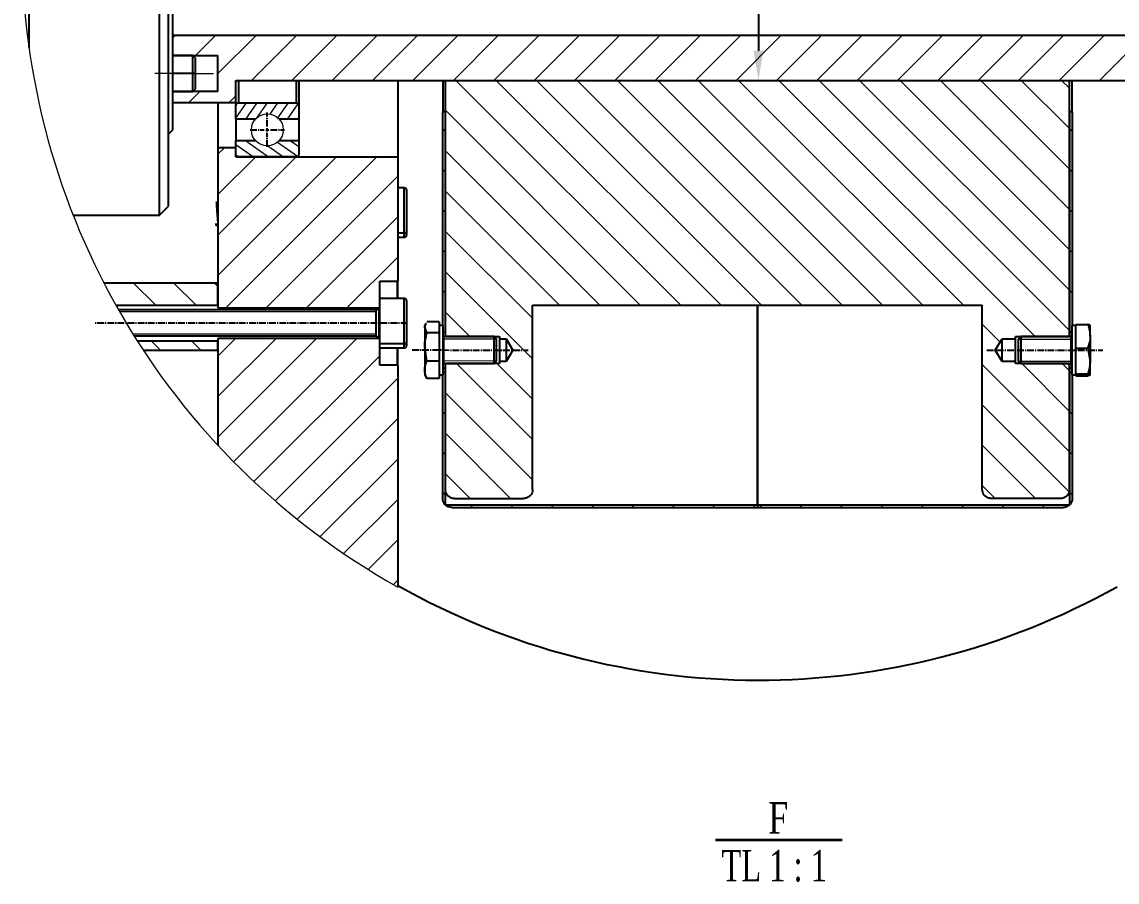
# Model space of a CAD drawing. Header units: millimetres. Extents: x -15 to 1174, y 15 to 856.
# Drawn here: x 767.4 to 889.2, y 597.2 to 692.9 of the extents above; entities that cross this region are included whole.
import ezdxf

# ---------------------------------------------------------------- set-up
doc = ezdxf.new("R2010")
doc.units = ezdxf.units.MM
doc.header["$PDSIZE"] = -1
doc.linetypes.add('CENTER2', pattern=[1.125, 0.75, -0.125, 0.125, -0.125])
doc.linetypes.add('CENTERX2', pattern=[20.32, 12.7, -2.54, 2.54, -2.54])
doc.layers.get('0').update_dxf_attribs({"lineweight": 25})
doc.layers.add('netmanh', color=7, linetype='Continuous', lineweight=15)
doc.layers.add('netthuong', color=7, linetype='Continuous', lineweight=25)
doc.styles.add('SLDTEXTSTYLE0', font='TXT', dxfattribs={"width": 0.75})
doc.styles.add('SLDTEXTSTYLE3', font='TXT', dxfattribs={"width": 0.681818})
doc.dimstyles.new('SLDDIMSTYLE1', dxfattribs={"dimtxt": 3.5, "dimasz": 3.302, "dimexe": 0, "dimexo": 0.0625, "dimgap": 0.875, "dimtad": 1, "dimlfac": 2.5, "dimrnd": 1e-09, "dimzin": 4, "dimdsep": 46, "dimtxsty": 'SLDTEXTSTYLE0', "dimsah": 1, "dimcen": 0.09, "dimadec": 0, "dimazin": 1, "dimtfac": 1, "dimtofl": 0, "dimtmove": 0, "dimatfit": 3, "dimfxl": 1, "dimfrac": 2, "dimtolj": 1, "dimtzin": 12, "dimarcsym": 0})

# ---------------------------------------------------------------- blocks, each defined once
blk = doc.blocks.new('SW_HATCH_4')
at = {"color": 0, "linetype": 'Continuous', "lineweight": 18}
for p, q in [((-107.92, -72), (-108.18, -72.26)), ((-103.43, -72), (-105.68, -74.25)), ((-98.94, -72), (-103.18, -76.24)), ((-94.45, -72), (-99.45, -77)), ((-89.96, -72), (-94.96, -77)), ((-85.47, -72), (-90.47, -77)), ((-80.98, -72), (-85.98, -77)), ((-76.49, -72), (-81.49, -77)), ((-72, -72), (-77, -77)), ((-67.51, -72), (-72.51, -77)), ((-63.02, -72), (-68.02, -77)), ((-58.53, -72), (-63.53, -77)), ((-54.04, -72), (-59.04, -77)), ((-49.55, -72), (-54.55, -77)), ((-45.06, -72), (-50.06, -77)), ((-40.57, -72), (-45.57, -77)), ((-36.08, -72), (-41.08, -77)), ((-31.59, -72), (-36.59, -77)), ((-27.1, -72), (-32.1, -77)), ((-22.61, -72), (-27.61, -77)), ((-18.12, -72), (-23.12, -77)), ((-13.63, -72), (-18.63, -77)), ((-9.14, -72), (-14.14, -77)), ((-4.65, -72), (-9.65, -77)), ((-0.16, -72), (-5.16, -77)), ((-76.72, -77), (-51.72, -102)), ((-72.23, -77), (-47.23, -102)), ((-67.74, -77), (-42.74, -102)), ((-63.25, -77), (-38.25, -102)), ((-58.76, -77), (-33.76, -102)), ((-54.27, -77), (-29.27, -102)), ((-49.78, -77), (-24.78, -102)), ((-45.29, -77), (-20.29, -102)), ((-40.8, -77), (-12.3, -105.5)), ((-36.31, -77), (-8.48, -104.83)), ((-31.82, -77), (-8.48, -100.34)), ((-27.33, -77), (-8.48, -95.85)), ((-22.84, -77), (-8.48, -91.36)), ((-18.35, -77), (-8.48, -86.86)), ((-13.86, -77), (-8.48, -82.37)), ((-9.37, -77), (-8.48, -77.88)), ((-105.19, -78.25), (-106.44, -79.5)), ((-101.18, -78.73), (-101.95, -79.5)), ((-77.88, -80.33), (-56.21, -102)), ((-77.88, -82.37), (-78.18, -82.67)), ((-8.48, -82.37), (-8.18, -82.67)), ((-102.46, -84.5), (-103.18, -85.22)), ((-77.88, -84.82), (-60.7, -102)), ((-89.99, -85.5), (-103.18, -98.69)), ((-94.48, -85.5), (-103.18, -94.2)), ((-98.97, -85.5), (-103.18, -89.71)), ((-85.5, -85.5), (-102.3, -102.3)), ((-83.18, -87.67), (-97.81, -102.3)), ((-77.88, -86.86), (-78.18, -87.16)), ((-8.48, -86.86), (-8.18, -87.16)), ((-77.88, -89.31), (-65.19, -102)), ((-83.18, -92.16), (-93.32, -102.3)), ((-77.88, -91.36), (-78.18, -91.66)), ((-8.48, -91.36), (-8.18, -91.66)), ((-77.88, -93.8), (-68.18, -103.5)), ((-77.88, -95.85), (-78.18, -96.15)), ((-8.48, -95.85), (-8.18, -96.15)), ((-83.18, -96.66), (-88.83, -102.3)), ((-77.88, -98.29), (-68.18, -107.99)), ((-112.59, -99.5), (-110.09, -102)), ((-108.1, -99.5), (-105.6, -102)), ((-103.61, -99.5), (-103.18, -99.93)), ((-77.88, -100.34), (-78.18, -100.64)), ((-8.48, -100.34), (-8.18, -100.64)), ((-77.88, -102.78), (-75.16, -105.5)), ((-18.18, -104.11), (-16.19, -106.1)), ((-92.23, -105.7), (-103.18, -116.66)), ((-96.72, -105.7), (-103.18, -112.16)), ((-101.21, -105.7), (-103.18, -107.67)), ((-87.74, -105.7), (-101.44, -119.41)), ((-77.88, -104.83), (-78.06, -105)), ((-8.48, -104.83), (-8.31, -105)), ((-110.58, -106), (-109.58, -107)), ((-106.09, -106), (-105.09, -107)), ((-85.18, -107.64), (-99.17, -121.62)), ((-77.88, -109.32), (-78.18, -109.62)), ((-76.65, -108.5), (-68.18, -116.97)), ((-72.16, -108.5), (-68.18, -112.48)), ((-18.18, -108.6), (-8.48, -118.3)), ((-13.79, -108.5), (-8.48, -113.81)), ((-9.3, -108.5), (-8.48, -109.32)), ((-8.48, -109.32), (-8.18, -109.62)), ((-83.18, -110.13), (-96.81, -123.75)), ((-77.88, -111.76), (-68.18, -121.46)), ((-18.18, -113.09), (-8.53, -122.74)), ((-77.88, -113.81), (-78.18, -114.11)), ((-8.48, -113.81), (-8.18, -114.11)), ((-83.18, -114.62), (-94.37, -125.8)), ((-77.88, -116.25), (-70.63, -123.5)), ((-18.18, -117.58), (-12.26, -123.5)), ((-83.18, -119.11), (-91.83, -127.75)), ((-77.88, -118.3), (-78.18, -118.6)), ((-8.48, -118.3), (-8.18, -118.6)), ((-77.88, -120.74), (-75.12, -123.5)), ((-77.88, -122.79), (-78.18, -123.09)), ((-18.18, -122.07), (-16.75, -123.5)), ((-8.48, -122.79), (-8.18, -123.09)), ((-83.18, -123.6), (-89.2, -129.62)), ((-74.81, -124.2), (-75.11, -124.5)), ((-70.32, -124.2), (-70.62, -124.5)), ((-65.83, -124.2), (-66.13, -124.5)), ((-61.34, -124.2), (-61.64, -124.5)), ((-56.85, -124.2), (-57.15, -124.5)), ((-52.36, -124.2), (-52.66, -124.5)), ((-47.87, -124.2), (-48.17, -124.5)), ((-43.38, -124.2), (-43.68, -124.5)), ((-42.99, -124.2), (-42.69, -124.5)), ((-38.5, -124.2), (-38.2, -124.5)), ((-34.01, -124.2), (-33.71, -124.5)), ((-29.52, -124.2), (-29.22, -124.5)), ((-25.03, -124.2), (-24.73, -124.5)), ((-20.54, -124.2), (-20.24, -124.5)), ((-16.05, -124.2), (-15.75, -124.5)), ((-11.56, -124.2), (-11.26, -124.5)), ((-83.18, -128.09), (-86.49, -131.39)), ((-83.18, -132.58), (-83.67, -133.07))]:
    blk.add_line(p, q, dxfattribs=at)
blk = doc.blocks.new('*U88')
at = {"color": 0, "linetype": 'CENTER2', "transparency": 16777216}
blk.add_line((-6.45, 0.02), (6.45, -0.02), dxfattribs=at)
blk = doc.blocks.new('*U89')
at = {"color": 0, "linetype": 'CENTER2', "transparency": 16777216}
blk.add_line((-6.45, 0), (6.45, 0), dxfattribs=at)
blk = doc.blocks.new('*U90')
at = {"color": 0, "linetype": 'CENTER2', "transparency": 16777216}
blk.add_line((17.38, 0), (-17.38, 0), dxfattribs=at)
blk = doc.blocks.new('*U92')
at = {"color": 0, "linetype": 'CENTER2', "transparency": 16777216}
for p, q in [((0, 0.35), (0, 1.91)), ((-1.91, 0), (-0.35, 0)), ((0.35, 0), (1.91, 0)), ((0, -1.91), (0, -0.35))]:
    blk.add_line(p, q, dxfattribs=at)
at = {"color": 0, "linetype": 'Continuous', "transparency": 16777216}
for p, q in [((-0.18, 0), (0.18, 0)), ((0, -0.18), (0, 0.18))]:
    blk.add_line(p, q, dxfattribs=at)
blk = doc.blocks.new('*D126')
at = {"color": 0, "lineweight": -2, "transparency": 16777216}
for p, q in [((849.3, 716.4), (849.35, 716.4)), ((849.35, 713.1), (849.35, 689.7)), ((849.3, 686.4), (849.35, 686.4))]:
    blk.add_line(p, q, dxfattribs=at)
at = {"color": 0, "transparency": 16777216}
for points in [[(848.8, 713.1), (849.9, 713.1), (849.35, 716.4)], [(848.8, 689.7), (849.9, 689.7), (849.35, 686.4)]]:
    blk.add_solid(points, dxfattribs=at)
at = {"layer": 'Defpoints', "color": 0, "transparency": 16777216}
for p in [(849.24, 716.4), (849.24, 686.4), (849.35, 686.4)]:
    blk.add_point(p, dxfattribs=at)
at = {"color": 0, "transparency": 16777216, "insert": (845.51, 701.4), "char_height": 3.5, "attachment_point": 5, "rotation": 90, "style": 'SLDTEXTSTYLE0'}
blk.add_mtext('\\A1;{\\fTimes New Roman|b0|i0|c0|p18;\\W1;%%C37\\H0.7x;\\SH7/h6;}', dxfattribs=at)

msp = doc.modelspace()

# ---------------------------------------------------------------- hatches: boundary and pattern name
at = {"layer": 'netmanh'}
h = msp.add_hatch(dxfattribs=at)
h.set_pattern_fill('ANSI31', color=256, scale=0.3, angle=100)
h.set_pattern_definition([(145, (-42.28075, 8.2669), (-0.54633156, -0.7802423), [])])
edge = h.paths.add_edge_path()
edge.add_spline(control_points=[(791.5379, 724.9014), (791.5223, 724.9006), (791.4732, 724.8983), (791.3931, 724.8704), (791.3121, 724.8076), (791.2568, 724.7212), (791.2389, 724.648), (791.2381, 724.6079), (791.2379, 724.6014)], knot_values=[0, 0, 0, 0, 0.09959754, 0.31425754, 0.52892829, 0.74358582, 0.95825251, 1, 1, 1, 1], degree=3, periodic=0)
edge.add_line((791.2379, 724.6014), (791.2379, 723.9014))
edge.add_line((791.2379, 723.9014), (791.2379, 723.1014))
edge.add_line((791.2379, 723.1014), (793.43, 723.1014))
edge.add_arc((794.7379, 721.9014), 1.775, 42.535932, 137.464068, ccw=False)
edge.add_line((796.0458, 723.1014), (798.2379, 723.1014))
edge.add_line((798.2379, 723.1014), (798.2379, 724.6014))
edge.add_spline(control_points=[(798.2379, 724.6014), (798.2357, 724.6286), (798.2309, 724.6894), (798.1882, 724.7765), (798.1167, 724.8491), (798.0289, 724.8937), (797.9666, 724.899), (797.9379, 724.9014)], knot_values=[0, 0, 0, 0, 0.17333516, 0.38800574, 0.60268967, 0.81733999, 1, 1, 1, 1], degree=3, periodic=0)
edge.add_line((797.9379, 724.9014), (791.5379, 724.9014))
edge = h.paths.add_edge_path()
edge.add_spline(control_points=[(899.5379, 724.9014), (899.5223, 724.9006), (899.4732, 724.8983), (899.3931, 724.8704), (899.3121, 724.8076), (899.2568, 724.7212), (899.2389, 724.648), (899.2381, 724.6079), (899.2379, 724.6014)], knot_values=[0, 0, 0, 0, 0.09960523, 0.31425723, 0.5289275, 0.74358455, 0.9582526, 1, 1, 1, 1], degree=3, periodic=0)
edge.add_line((899.2379, 724.6014), (899.2379, 723.1014))
edge.add_line((899.2379, 723.1014), (901.43, 723.1014))
edge.add_arc((902.7379, 721.9014), 1.775, 42.536013, 137.463987, ccw=False)
edge.add_line((904.0458, 723.1014), (906.2379, 723.1014))
edge.add_line((906.2379, 723.1014), (906.2379, 724.6014))
edge.add_spline(control_points=[(906.2379, 724.6014), (906.2357, 724.6286), (906.2309, 724.6894), (906.1883, 724.7765), (906.1167, 724.8491), (906.0289, 724.8937), (905.9666, 724.899), (905.9379, 724.9014)], knot_values=[0, 0, 0, 0, 0.17333491, 0.38800179, 0.60269098, 0.81734811, 1, 1, 1, 1], degree=3, periodic=0)
edge.add_line((905.9379, 724.9014), (899.5379, 724.9014))
edge = h.paths.add_edge_path()
edge.add_line((901.43, 679.7014), (899.2379, 679.7014))
edge.add_line((899.2379, 679.7014), (899.2379, 678.2014))
edge.add_spline(control_points=[(899.2379, 678.2014), (899.2401, 678.1742), (899.245, 678.1133), (899.2876, 678.0263), (899.3592, 677.9536), (899.4469, 677.909), (899.5093, 677.9038), (899.5379, 677.9014)], knot_values=[0, 0, 0, 0, 0.17336359, 0.3880223, 0.60268967, 0.81734886, 1, 1, 1, 1], degree=3, periodic=0)
edge.add_line((899.5379, 677.9014), (905.9379, 677.9014))
edge.add_spline(control_points=[(905.9379, 677.9014), (905.9535, 677.9021), (906.0027, 677.9044), (906.0827, 677.9323), (906.1637, 677.9951), (906.2191, 678.0815), (906.237, 678.1547), (906.2378, 678.1948), (906.2379, 678.2014)], knot_values=[0, 0, 0, 0, 0.0995977, 0.31425805, 0.52892914, 0.74358272, 0.9582207, 1, 1, 1, 1], degree=3, periodic=0)
edge.add_line((906.2379, 678.2014), (906.2379, 679.7014))
edge.add_line((906.2379, 679.7014), (904.0458, 679.7014))
edge.add_arc((902.7379, 680.9014), 1.775, 222.53619, 317.46381, ccw=False)
edge = h.paths.add_edge_path()
edge.add_line((793.43, 679.7014), (791.2379, 679.7014))
edge.add_line((791.2379, 679.7014), (791.2379, 678.2014))
edge.add_spline(control_points=[(791.2379, 678.2014), (791.2401, 678.1742), (791.245, 678.1133), (791.2876, 678.0263), (791.3592, 677.9536), (791.4469, 677.909), (791.5093, 677.9038), (791.5379, 677.9014)], knot_values=[0, 0, 0, 0, 0.17336345, 0.38803011, 0.6026875, 0.81734786, 1, 1, 1, 1], degree=3, periodic=0)
edge.add_line((791.5379, 677.9014), (797.9379, 677.9014))
edge.add_spline(control_points=[(797.9379, 677.9014), (797.9535, 677.9021), (798.0027, 677.9044), (798.0827, 677.9323), (798.1637, 677.9951), (798.2191, 678.0815), (798.237, 678.1547), (798.2378, 678.1948), (798.2379, 678.2014)], knot_values=[0, 0, 0, 0, 0.09959746, 0.31425728, 0.52892784, 0.74358519, 0.95822081, 1, 1, 1, 1], degree=3, periodic=0)
edge.add_line((798.2379, 678.2014), (798.2379, 679.7014))
edge.add_line((798.2379, 679.7014), (796.0458, 679.7014))
edge.add_arc((794.7379, 680.9014), 1.775, 222.536109, 317.463891, ccw=False)
h = msp.add_hatch(dxfattribs=at)
h.set_pattern_fill('ANSI31', color=256, scale=0.3, angle=10)
h.set_pattern_definition([(55, (-42.28075, 8.2669), (-0.7802423, 0.54633156), [])])
edge = h.paths.add_edge_path()
edge.add_spline(control_points=[(791.5379, 683.9014), (791.5223, 683.9006), (791.4731, 683.8983), (791.3931, 683.8704), (791.3121, 683.8076), (791.2568, 683.7212), (791.2389, 683.648), (791.2381, 683.6079), (791.2379, 683.6014)], knot_values=[0, 0, 0, 0, 0.09959532, 0.31426065, 0.52890708, 0.74355981, 0.9582217, 1, 1, 1, 1], degree=3, periodic=0)
edge.add_line((791.2379, 683.6014), (791.2379, 682.1014))
edge.add_line((791.2379, 682.1014), (793.43, 682.1014))
edge.add_arc((794.7379, 680.9014), 1.775, 42.536109, 137.463891, ccw=False)
edge.add_line((796.0458, 682.1014), (798.2379, 682.1014))
edge.add_line((798.2379, 682.1014), (798.2379, 683.6014))
edge.add_spline(control_points=[(798.2379, 683.6014), (798.2357, 683.6286), (798.2309, 683.6894), (798.1883, 683.7765), (798.1167, 683.8491), (798.0289, 683.8937), (797.9666, 683.899), (797.9379, 683.9014)], knot_values=[0, 0, 0, 0, 0.17336267, 0.38802835, 0.60268477, 0.81734415, 1, 1, 1, 1], degree=3, periodic=0)
edge.add_line((797.9379, 683.9014), (791.5379, 683.9014))

# ---------------------------------------------------------------- linework, layer by layer
at = {"color": 7, "linetype": 'Continuous', "lineweight": 25}
for p, q in [((768.2379, 690.0606), (768.2379, 701.4014)), ((782.7379, 671.4014), (782.7379, 701.4014)), ((783.7379, 672.4014), (783.7379, 701.4014)), ((784.2379, 680.9014), (784.2379, 701.4014)), ((909.2379, 691.4014), (784.2379, 691.4014)), ((786.4379, 689.1514), (784.2379, 689.1514)), ((784.2379, 689.1514), (789.2379, 689.1514)), ((786.7379, 688.8514), (786.4379, 689.1514)), ((786.4379, 687.1514), (786.4379, 689.1514)), ((786.7379, 687.1514), (786.7379, 688.8514)), ((789.2379, 685.1514), (789.2379, 689.1514)), ((786.4379, 687.1514), (784.2379, 687.1514)), ((786.4379, 685.1514), (786.4379, 687.1514)), ((786.7379, 687.1514), (786.4379, 687.1514)), ((786.7379, 685.4514), (786.7379, 687.1514)), ((791.2379, 686.4014), (909.2379, 686.4014)), ((791.2379, 683.9014), (791.2379, 686.4014)), ((791.5379, 686.4014), (791.5379, 683.9014)), ((797.9379, 686.4014), (797.9379, 683.9014)), ((798.2379, 686.4014), (798.2379, 683.6014)), ((809.2379, 686.4014), (809.2379, 677.9014)), ((814.2379, 686.4014), (814.2379, 682.9014)), ((814.5379, 657.9264), (814.5379, 686.4014)), ((814.5379, 686.4014), (883.9379, 686.4014)), ((883.9379, 657.9264), (883.9379, 686.4014)), ((884.2379, 682.9014), (884.2379, 686.4014)), ((784.2379, 685.1514), (786.4379, 685.1514)), ((789.2379, 685.1514), (784.2379, 685.1514)), ((786.4379, 685.1514), (786.7379, 685.4514)), ((791.2379, 683.9014), (784.2379, 683.9014)), ((791.2379, 683.9014), (791.2379, 683.6014)), ((791.2379, 683.8477), (791.2379, 683.6014)), ((791.2379, 682.1014), (791.2379, 683.6014)), ((791.5379, 683.9014), (797.9379, 683.9014)), ((798.2379, 683.6014), (798.2379, 682.1014)), ((791.2379, 682.1014), (791.2379, 679.7014)), ((793.43, 682.1014), (791.2379, 682.1014)), ((798.2379, 682.1014), (796.0458, 682.1014)), ((798.2379, 682.1014), (798.2379, 679.7014)), ((814.5379, 682.9014), (814.2379, 682.9014)), ((814.2379, 659.1514), (814.2379, 682.9014)), ((814.5379, 658.4014), (814.5379, 682.9014)), ((884.2379, 682.9014), (883.9379, 682.9014)), ((883.9379, 682.9014), (883.9379, 658.4014)), ((884.2379, 682.9014), (884.2379, 659.1514)), ((783.7379, 680.4014), (784.2379, 680.9014)), ((791.2379, 679.7014), (793.43, 679.7014)), ((791.2379, 678.2014), (791.2379, 679.7014)), ((796.0458, 679.7014), (798.2379, 679.7014)), ((798.2379, 679.7014), (798.2379, 678.2014)), ((789.2379, 678.9014), (789.2379, 661.1014)), ((791.2379, 678.9014), (789.2379, 678.9014)), ((791.2379, 677.9014), (791.2379, 678.9014)), ((791.2379, 677.9014), (809.2379, 677.9014)), ((797.9379, 677.9014), (791.5379, 677.9014)), ((809.2379, 677.9014), (809.2379, 664.1019)), ((809.9379, 674.4529), (809.2379, 674.4529)), ((809.9379, 669.3899), (809.9379, 674.4529)), ((810.2379, 669.6422), (810.2379, 674.1529)), ((782.7379, 671.4014), (783.7379, 672.4014)), ((773.1484, 671.4014), (782.7379, 671.4014)), ((809.9379, 669.3899), (809.2379, 669.3899)), ((809.2379, 668.9529), (809.9379, 668.9529)), ((809.9379, 668.9529), (809.9379, 669.3899)), ((810.2379, 669.2529), (810.2379, 669.6422)), ((776.5512, 663.9014), (789.2379, 663.9014)), ((789.2379, 661.4264), (789.2379, 663.9014)), ((807.2379, 664.0769), (809.2129, 664.0769)), ((807.2379, 662.1514), (807.2379, 664.0769)), ((809.2129, 664.0769), (809.2379, 664.1019)), ((809.2129, 662.1514), (809.2129, 664.0769)), ((809.2379, 662.1514), (809.2379, 664.1019)), ((777.8964, 661.4014), (789.2129, 661.4014)), ((789.2129, 661.4014), (789.2379, 661.4264)), ((809.9379, 662.1514), (807.2379, 662.1514)), ((807.2379, 657.1072), (807.2379, 662.1514)), ((809.9379, 657.1072), (809.9379, 662.1514)), ((810.2379, 657.3574), (810.2379, 661.8514)), ((824.2379, 661.4014), (874.2379, 661.4014)), ((824.2379, 640.9014), (824.2379, 661.4014)), ((849.2379, 661.3482), (849.2379, 639.2014)), ((849.2379, 639.2014), (849.2379, 661.3273)), ((874.2379, 640.9014), (874.2379, 661.4014)), ((789.2379, 661.1014), (807.2379, 661.1014)), ((807.1553, 660.9221), (806.8309, 660.8649)), ((806.8309, 660.6497), (806.8309, 660.8649)), ((806.8309, 657.9379), (806.8309, 660.6497)), ((807.1553, 658.1327), (807.1553, 660.9221)), ((812.3785, 659.3948), (812.2379, 659.1514)), ((812.2379, 659.1514), (812.2379, 658.9433)), ((812.4835, 658.3375), (812.2379, 658.9433)), ((812.2379, 658.9433), (812.2379, 656.7636)), ((813.8379, 659.5491), (812.4835, 659.5491)), ((813.8379, 659.5491), (813.8379, 658.9433)), ((814.2379, 659.1514), (813.8379, 659.1514)), ((813.8379, 658.9433), (813.8379, 658.3375)), ((814.2379, 659.1514), (814.2379, 654.2217)), ((884.6379, 659.1514), (884.2379, 659.1514)), ((884.2379, 653.6514), (884.2379, 659.1514)), ((884.6379, 657.9362), (884.6379, 659.2536)), ((884.6379, 659.2536), (885.9923, 659.2536)), ((886.2379, 657.9362), (886.2379, 659.146)), ((789.2379, 657.7014), (789.2379, 645.8171)), ((807.2379, 657.7014), (789.2379, 657.7014)), ((806.8309, 657.9379), (807.1553, 657.8807)), ((807.1553, 657.8807), (807.1553, 658.1327)), ((813.8379, 658.3375), (812.4835, 658.3375)), ((813.8379, 658.3375), (813.8379, 656.7636)), ((814.2379, 658.4264), (814.2629, 658.4014)), ((814.2629, 658.4014), (814.5379, 658.4014)), ((814.2629, 658.4014), (814.2629, 657.9352)), ((819.9574, 657.9014), (814.3379, 657.9014)), ((814.3379, 657.9014), (814.3379, 655.2124)), ((814.5379, 657.9264), (814.5629, 657.9014)), ((814.5379, 657.9264), (814.5379, 657.9014)), ((814.5629, 657.9014), (820.5379, 657.9014)), ((820.2379, 657.6209), (819.9574, 657.9014)), ((819.9574, 654.9014), (819.9574, 657.9014)), ((820.2379, 655.1819), (820.2379, 657.6209)), ((820.5379, 657.9014), (820.5379, 657.6514)), ((820.5379, 657.6514), (821.2868, 657.6514)), ((820.5379, 657.6514), (820.5379, 655.1514)), ((821.2868, 657.6514), (822.0379, 656.4014)), ((821.2868, 657.6514), (821.2868, 655.1514)), ((875.6868, 656.4014), (876.4379, 657.6514)), ((876.4379, 657.6514), (877.9379, 657.6514)), ((876.4379, 655.1514), (876.4379, 657.6514)), ((877.9379, 657.9014), (883.9129, 657.9014)), ((877.9379, 657.6514), (877.9379, 657.9014)), ((877.9379, 655.1514), (877.9379, 657.6514)), ((878.5184, 657.9014), (878.2379, 657.6209)), ((878.2379, 657.6209), (878.2379, 657.082)), ((884.1379, 657.9014), (878.5184, 657.9014)), ((878.5184, 657.9014), (878.5184, 657.2385)), ((883.9129, 657.9014), (883.9379, 657.9264)), ((883.9379, 658.4014), (884.2129, 658.4014)), ((883.9379, 657.9014), (883.9379, 657.9264)), ((884.1379, 654.9014), (884.1379, 657.9014)), ((884.2129, 658.4014), (884.2379, 658.4264)), ((884.2129, 657.9352), (884.2129, 658.4014)), ((884.6379, 656.6187), (884.6379, 657.9362)), ((886.2379, 657.9362), (886.2379, 655.1926)), ((789.2129, 657.4014), (780.2915, 657.4014)), ((780.9399, 656.4014), (789.2379, 656.4014)), ((789.2379, 657.3764), (789.2129, 657.4014)), ((789.2379, 656.4014), (789.2379, 657.3764)), ((809.9379, 657.1072), (807.2379, 657.1072)), ((807.2379, 656.6514), (807.2379, 657.1072)), ((807.2379, 656.6514), (809.9379, 656.6514)), ((807.2379, 654.7259), (807.2379, 656.6514)), ((809.2129, 654.7259), (809.2129, 656.6514)), ((809.2379, 654.7009), (809.2379, 656.6514)), ((809.9379, 656.6514), (809.9379, 657.1072)), ((810.2379, 656.9514), (810.2379, 657.3574)), ((812.4835, 655.1897), (812.2379, 656.7636)), ((812.2379, 656.7636), (812.2379, 654.2217)), ((813.8379, 656.7636), (813.8379, 655.1897)), ((822.0379, 656.4014), (821.2868, 655.1514)), ((876.4379, 655.1514), (875.6868, 656.4014)), ((878.2379, 657.082), (878.2379, 655.1819)), ((878.5184, 657.2385), (878.5184, 654.9014)), ((884.6379, 655.1926), (884.6379, 656.6187)), ((884.6379, 656.6187), (885.9923, 656.6187)), ((885.9923, 656.6187), (886.2379, 655.1926)), ((813.8379, 655.1897), (812.4835, 655.1897)), ((813.8379, 655.1897), (813.8379, 654.2217)), ((814.3379, 655.2124), (814.3379, 654.9014)), ((819.9574, 654.9014), (820.2379, 655.1819)), ((878.2379, 655.1819), (878.5184, 654.9014)), ((884.6379, 653.7665), (884.6379, 655.1926)), ((886.2379, 653.6578), (886.2379, 655.1926)), ((809.2129, 654.7259), (807.2379, 654.7259)), ((809.2379, 654.7009), (809.2129, 654.7259)), ((809.2379, 654.7009), (809.2379, 630.0598)), ((812.2379, 654.2217), (812.2379, 653.6514)), ((813.8379, 654.2217), (813.8379, 653.2536)), ((814.2629, 654.4014), (814.2379, 654.3764)), ((814.2379, 654.2217), (814.2379, 653.6514)), ((814.2629, 654.8675), (814.2629, 654.4014)), ((814.5379, 654.4014), (814.2629, 654.4014)), ((814.3379, 654.9014), (819.9574, 654.9014)), ((814.5629, 654.9014), (814.5379, 654.8764)), ((814.5379, 654.9014), (814.5379, 654.8764)), ((814.5379, 640.9014), (814.5379, 654.8764)), ((814.5379, 639.2014), (814.5379, 654.4014)), ((820.5379, 654.9014), (814.5629, 654.9014)), ((820.5379, 655.1514), (820.5379, 654.9014)), ((821.2868, 655.1514), (820.5379, 655.1514)), ((877.9379, 655.1514), (876.4379, 655.1514)), ((877.9379, 654.9014), (877.9379, 655.1514)), ((883.9129, 654.9014), (877.9379, 654.9014)), ((878.5184, 654.9014), (884.1379, 654.9014)), ((883.9379, 654.8764), (883.9129, 654.9014)), ((883.9379, 654.8764), (883.9379, 654.9014)), ((883.9379, 640.9014), (883.9379, 654.8764)), ((883.9379, 654.4014), (883.9379, 639.2014)), ((884.2129, 654.4014), (883.9379, 654.4014)), ((884.2129, 654.4014), (884.2129, 654.8675)), ((884.2379, 654.3764), (884.2129, 654.4014)), ((812.2379, 653.6514), (812.3785, 653.408)), ((812.4089, 653.4255), (812.4835, 653.2536)), ((813.8379, 653.2536), (812.4835, 653.2536)), ((813.8379, 653.6514), (814.2379, 653.6514)), ((814.2379, 639.9014), (814.2379, 653.6514)), ((884.2379, 653.6514), (884.6379, 653.6514)), ((884.2379, 653.6514), (884.2379, 639.9014)), ((884.6379, 653.7665), (885.9923, 653.7665)), ((884.6379, 653.6578), (884.6379, 653.7665)), ((884.6379, 653.5491), (884.6379, 653.6578)), ((884.6379, 653.5491), (885.9923, 653.5491)), ((885.9923, 653.7665), (886.2379, 653.6578)), ((815.5379, 639.9014), (823.2379, 639.9014)), ((882.9379, 639.9014), (875.2379, 639.9014)), ((814.5379, 639.2014), (849.2379, 639.2014)), ((815.2379, 638.9014), (849.2379, 638.9014)), ((849.2379, 639.2014), (849.2379, 638.9014)), ((849.2379, 639.2014), (883.9379, 639.2014)), ((849.2379, 638.9014), (883.2379, 638.9014))]:
    msp.add_line(p, q, dxfattribs=at)
at = {"color": 7, "linetype": 'CENTERX2', "lineweight": 18}
for q in [(782.2379, 687.1514), (788.7379, 687.1514)]:
    msp.add_line((786.4379, 687.1514), q, dxfattribs=at)
at = {"lineweight": 35}
msp.add_line((844.5871, 601.9512), (858.6493, 601.9512), dxfattribs=at)
at = {"color": 7, "linetype": 'Continuous', "lineweight": 25, "flags": 128}
msp.add_lwpolyline([(789.2379, 683.8463), (789.2379, 683.1985), (789.2379, 681.6845), (789.2379, 680.4814), (789.2379, 679.6083), (789.2379, 679.0788), (789.2379, 678.9014)], dxfattribs=at)
at = {"color": 7, "linetype": 'Continuous', "lineweight": 18}
msp.add_arc((849.2379, 701.4014), 81.7901, 119.278625, 240.721375, dxfattribs=at)
at = {"color": 7, "linetype": 'Continuous', "lineweight": 25}
for centre, radius, start, end in [((794.738, 681.5622), 1.8001, 162.435041, 162.569312), ((809.9379, 674.1529), 0.3, 0.000542, 89.998746), ((809.9599, 669.6683), 0.2793, 265.49468, 354.637516), ((809.9379, 669.2529), 0.3, 270.001254, 359.999458), ((809.9379, 661.8514), 0.3, 0.003388, 89.998746), ((807.1379, 661.0205), 0.1, 279.995824, 0.00529), ((807.1488, 658.0435), 0.0894, 4.51132, 85.825453), ((807.1379, 657.7822), 0.1, 0.009788, 79.989098), ((814.3379, 658.0014), 0.1, 180.001793, 270.006745), ((884.1379, 658.0014), 0.1, 269.9925, 0.000029), ((809.9607, 657.3847), 0.2785, 265.301556, 354.3724), ((809.9379, 656.9514), 0.3, 270.001254, 359.999458), ((814.3379, 654.8014), 0.1, 90.00783, 179.99217), ((884.1379, 654.8014), 0.1, 0.006008, 89.992925)]:
    msp.add_arc(centre, radius, start, end, dxfattribs=at)
msp.add_arc((849.3486, 701.4014), 81.6958, 240.595238, 299.210932)
for points, knots in [([(791.2379, 683.6014), (791.2381, 683.6079), (791.2389, 683.648), (791.2568, 683.7212), (791.3121, 683.8076), (791.3931, 683.8704), (791.4731, 683.8983), (791.5223, 683.9006), (791.5379, 683.9014)], [0, 0, 0, 0, 0.0417783, 0.25644019, 0.47109292, 0.68573935, 0.90040468, 1, 1, 1, 1]), ([(797.9379, 683.9014), (797.9666, 683.899), (798.0289, 683.8937), (798.1167, 683.8491), (798.1883, 683.7765), (798.2309, 683.6894), (798.2357, 683.6286), (798.2379, 683.6014)], [0, 0, 0, 0, 0.18265585, 0.39731523, 0.61197165, 0.82663733, 1, 1, 1, 1]), ([(791.5379, 677.9014), (791.5093, 677.9038), (791.4469, 677.909), (791.3592, 677.9536), (791.2876, 678.0263), (791.245, 678.1133), (791.2401, 678.1742), (791.2379, 678.2014)], [0, 0, 0, 0, 0.182652139, 0.397312499, 0.611969888, 0.826636547, 1, 1, 1, 1]), ([(798.2379, 678.2014), (798.2378, 678.1948), (798.237, 678.1547), (798.2191, 678.0815), (798.1637, 677.9951), (798.0827, 677.9323), (798.0027, 677.9044), (797.9535, 677.9021), (797.9379, 677.9014)], [0, 0, 0, 0, 0.04177919, 0.25641481, 0.47107216, 0.68574272, 0.90040254, 1, 1, 1, 1]), ([(789.029, 672.8565), (789.0325, 672.8558), (789.0976, 672.8413), (789.0432, 672.5868), (789.1205, 672.3237), (789.1292, 671.8971), (789.1648, 671.467), (789.1904, 671.065), (789.216, 670.8186), (789.2271, 670.7123)], [0, 0, 0, 0, 0.0049494, 0.09088743, 0.24450311, 0.44288173, 0.65600563, 0.85157391, 1, 1, 1, 1]), ([(789.1135, 670.2692), (789.1065, 670.2666), (789.0299, 670.2382), (789.0468, 670.3606), (789.0621, 670.4719)], [0, 0, 0, 0, 0.09070645, 1, 1, 1, 1]), ([(812.2379, 658.9433), (812.2381, 658.9577), (812.2403, 659.1146), (812.3287, 659.2522), (812.4089, 659.3772)], [0, 0, 0, 0, 0.09176795, 1, 1, 1, 1]), ([(885.9923, 659.2536), (886.022, 659.1657), (886.1658, 658.7411), (886.206, 658.2922), (886.2379, 657.9362)], [0, 0, 0, 0, 0.20703872, 1, 1, 1, 1]), ([(886.2379, 659.1449), (886.2375, 659.1475), (886.223, 659.2377), (886.106, 659.2458), (885.9923, 659.2536)], [0, 0, 0, 0, 0.0287817, 1, 1, 1, 1]), ([(812.2379, 656.7636), (812.2382, 656.8009), (812.2417, 657.3325), (812.367, 657.8532), (812.4835, 658.3375)], [0, 0, 0, 0, 0.0701292, 1, 1, 1, 1]), ([(886.2379, 657.9362), (886.2353, 657.8348), (886.2236, 657.3861), (886.0932, 656.9535), (885.9923, 656.6187)], [0, 0, 0, 0, 0.22599586, 1, 1, 1, 1]), ([(812.2379, 654.2217), (812.2712, 654.486), (812.3133, 654.8213), (812.4538, 655.1253), (812.4835, 655.1897)], [0, 0, 0, 0, 0.78824497, 1, 1, 1, 1]), ([(886.2379, 655.1926), (886.2377, 655.1588), (886.2342, 654.6758), (886.1088, 654.2047), (885.9923, 653.7665)], [0, 0, 0, 0, 0.06994117, 1, 1, 1, 1]), ([(812.4835, 653.2536), (812.3826, 653.4976), (812.2528, 653.8115), (812.2406, 654.147), (812.2379, 654.2217)], [0, 0, 0, 0, 0.77743982, 1, 1, 1, 1]), ([(886.2379, 653.6578), (886.2375, 653.6552), (886.223, 653.5651), (886.106, 653.557), (885.9923, 653.5491)], [0, 0, 0, 0, 0.0287811, 1, 1, 1, 1]), ([(815.5379, 639.9014), (815.4256, 639.9124), (815.2008, 639.9345), (814.9011, 640.1068), (814.6749, 640.3605), (814.555, 640.6417), (814.5428, 640.8276), (814.5379, 640.9014)], [0, 0, 0, 0, 0.21456624, 0.4292579, 0.64395498, 0.85864541, 1, 1, 1, 1]), ([(824.2379, 640.9014), (824.2379, 640.8958), (824.2372, 640.7782), (824.1936, 640.5477), (824.0229, 640.2511), (823.7635, 640.0292), (823.4862, 639.9165), (823.306, 639.9055), (823.2379, 639.9014)], [0, 0, 0, 0, 0.01080431, 0.2254815, 0.44016359, 0.65484456, 0.86952459, 1, 1, 1, 1]), ([(875.2379, 639.9014), (875.1586, 639.907), (874.9671, 639.9205), (874.6827, 640.0476), (874.4328, 640.2779), (874.2684, 640.5754), (874.2479, 640.7946), (874.2379, 640.9014)], [0, 0, 0, 0, 0.15194255, 0.36662133, 0.5813008, 0.79597271, 1, 1, 1, 1]), ([(883.9379, 640.9014), (883.9365, 640.8628), (883.9312, 640.7123), (883.8535, 640.455), (883.655, 640.1769), (883.3747, 639.9812), (883.1201, 639.9073), (882.9731, 639.9025), (882.9379, 639.9014)], [0, 0, 0, 0, 0.074015572, 0.288669416, 0.503312654, 0.717960977, 0.932606634, 1, 1, 1, 1]), ([(815.2379, 638.9014), (815.1256, 638.9124), (814.9008, 638.9345), (814.6011, 639.1068), (814.3749, 639.3605), (814.255, 639.6417), (814.2428, 639.8276), (814.2379, 639.9014)], [0, 0, 0, 0, 0.21456822, 0.42925951, 0.64395623, 0.85864538, 1, 1, 1, 1]), ([(884.2379, 639.9014), (884.2365, 639.8628), (884.2312, 639.7123), (884.1535, 639.455), (883.955, 639.1769), (883.6747, 638.9812), (883.4201, 638.9073), (883.2731, 638.9025), (883.2379, 638.9014)], [0, 0, 0, 0, 0.07401601, 0.28866147, 0.50331422, 0.71795816, 0.93260748, 1, 1, 1, 1])]:
    msp.add_open_spline(points, degree=3, knots=knots, dxfattribs=at)
at = {"layer": 'netmanh'}
for p, q in [((806.8309, 660.6497), (778.3231, 660.6497)), ((806.8309, 658.176), (779.8032, 658.176)), ((820.2379, 657.6209), (814.3379, 657.6209)), ((878.2379, 657.6209), (884.1379, 657.6209)), ((820.2379, 655.1819), (814.3379, 655.2124)), ((878.2379, 655.1819), (884.1379, 655.1819))]:
    msp.add_line(p, q, dxfattribs=at)
msp.add_circle((794.7379, 680.9014), 1.775, dxfattribs=at)
at = {"layer": 'netthuong'}
for p, q in [((806.8309, 660.8649), (778.1999, 660.8649)), ((806.8309, 657.9379), (779.952, 657.9379))]:
    msp.add_line(p, q, dxfattribs=at)

# ---------------------------------------------------------------- block references
at = {"color": 7, "linetype": 'Continuous', "lineweight": 18}
msp.add_blockref('SW_HATCH_4', (892.4225, 763.4014), dxfattribs=at)
at = {"linetype": 'CENTER2'}
for name, p in [('*U92', (794.7379, 680.9014)), ('*U90', (792.947, 659.4129)), ('*U88', (817.2879, 656.409)), ('*U89', (881.1879, 656.4014))]:
    msp.add_blockref(name, p, dxfattribs=at)

# ---------------------------------------------------------------- texts
at = {"color": 7, "linetype": 'Continuous', "lineweight": 0, "insert": (851.5462, 606.1373), "char_height": 3.5, "width": 2.916149, "attachment_point": 2, "style": 'SLDTEXTSTYLE0'}
msp.add_mtext('{\\fTimes New Roman|b0|i0|c0|p18;F}', dxfattribs=at)
at = {"color": 7, "linetype": 'Continuous', "lineweight": 0, "insert": (851.1012, 600.8215), "char_height": 3.5, "attachment_point": 2, "style": 'SLDTEXTSTYLE3'}
msp.add_mtext('{\\fTimes New Roman|b0|i0|c0|p18;TL 1 : 1}', dxfattribs=at)

# ---------------------------------------------------------------- dimensions: what is measured, and where the dimension line sits
dim = msp.add_linear_dim(base=(849.3486, 686.4014), p1=(849.2379, 716.4014), p2=(849.2379, 686.4014), angle=90, text='{\\fTimes New Roman|b0|i0|c0|p18;\\W1;%%C37\\H0.7x;\\SH7/h6;}', dimstyle='SLDDIMSTYLE1')
dim.commit()
dim.dimension.update_dxf_attribs({"geometry": '*D126', "text_midpoint": (845.5065, 701.4014)})

doc.saveas('drawing.dxf')
